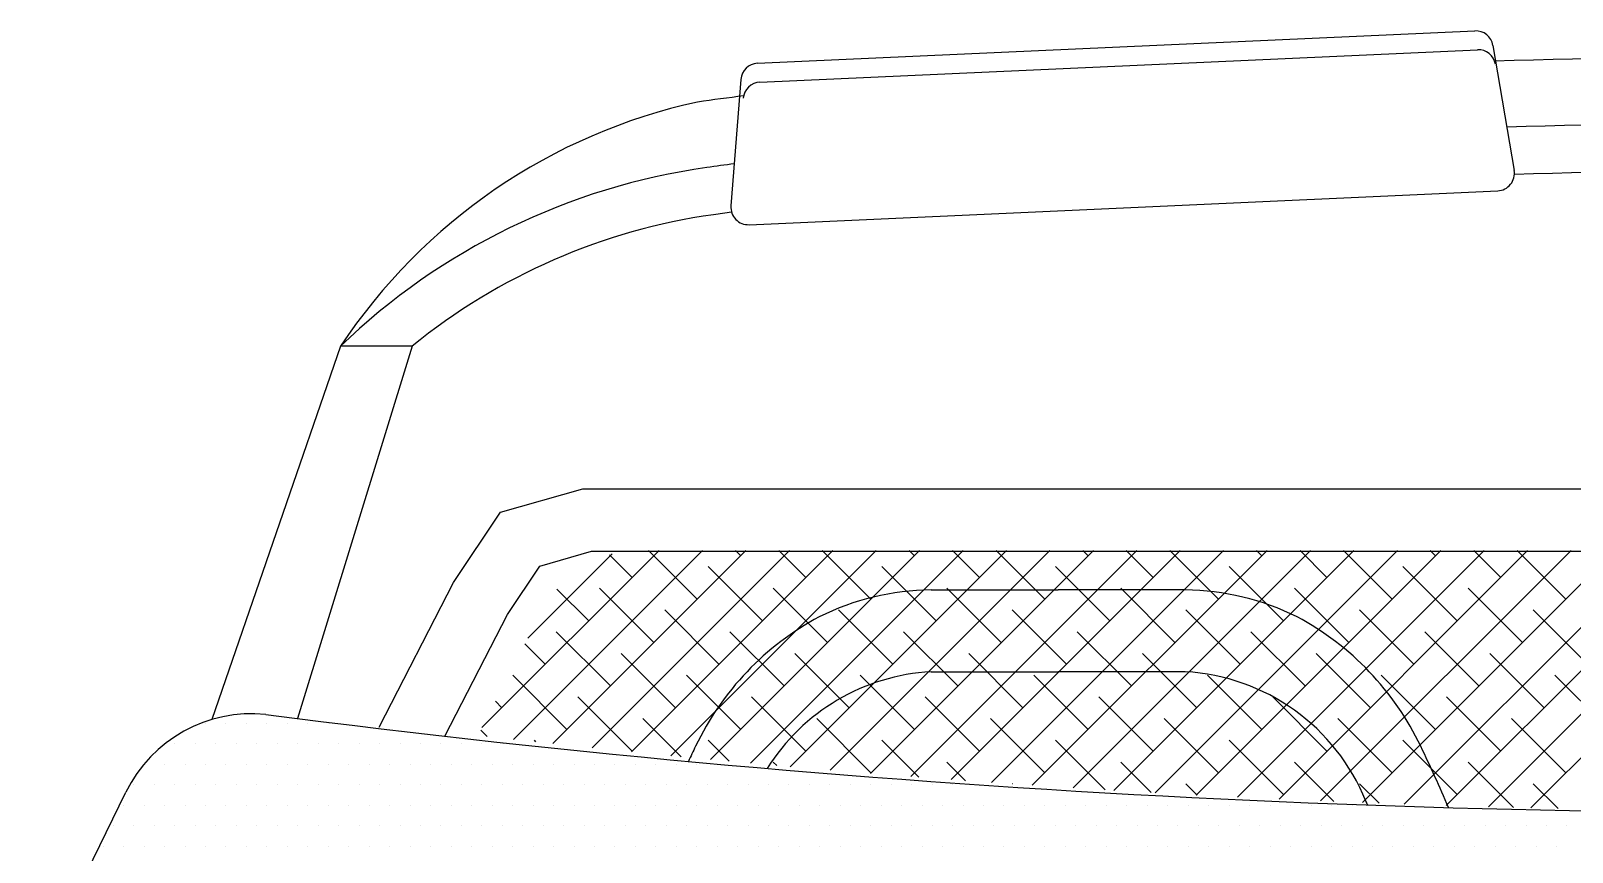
# Model space of a CAD drawing. Header units: millimetres. Extents: x -249630 to 95394, y -188036 to 109963.
# Drawn here: x -90610 to -90022, y -16114 to -15801 of the extents above; entities that cross this region are included whole.
import ezdxf

# ---------------------------------------------------------------- set-up
doc = ezdxf.new("R2010")
doc.units = ezdxf.units.MM
doc.layers.add('Layer11', color=30, linetype='Continuous')
doc.layers.add('VEREDA', color=1, linetype='Continuous')

# ---------------------------------------------------------------- blocks, each defined once
blk = doc.blocks.new('A$C3F545D02')
at = {"layer": 'Layer11'}
for p, q in [((0.2584176775052356, 1.239192225198821), (0.4774526119189773, 1.249103520873007)), ((0.2591858184217131, 1.233435434005969), (0.4782207528354547, 1.243346729680184)), ((0.4829585251084154, 1.244663610945992), (0.4894414506175053, 1.206514350433395)), ((0.2533352548664993, 1.234273194772697), (0.2503242644530701, 1.195694336086262)), ((0.255889461380832, 1.189944283656502), (0.4844183117172065, 1.200285177504469)), ((0.1311728586072149, 1.152840204414247), (0.09188359550324776, 1.038921972568374)), ((0.153011944335276, 1.152840204414247), (0.1179789618203699, 1.039225122438381)), ((0.153011944335276, 1.152840204414247), (0.1311728586070444, 1.152840204414247)), ((0.1799897425924541, 1.102184528677242), (0.2050716570697659, 1.109345524197806)), ((0.2050716570697659, 1.109345524197806), (0.2385141835395075, 1.109345524197806)), ((0.2385141835395075, 1.109345524197806), (0.6749103519757682, 1.109345524197863)), ((0.1656572480692944, 1.080701495355839), (0.1799897425924541, 1.102184528677242)), ((0.1743146375012827, 1.036449589376105), (0.2283854458426333, 1.090520397717455)), ((0.1839824060926389, 1.032859105820194), (0.2416436979899572, 1.090520397717512)), ((0.1883305593548528, 1.063723763376913), (0.2140545612788003, 1.089447765300861)), ((0.1919803238929489, 1.085748832942386), (0.207744259307276, 1.090249504969847)), ((0.195936592718283, 1.031555040298599), (0.254901950137139, 1.090520397717512)), ((0.207744259307276, 1.090249504969847), (0.6749103519757682, 1.090249504969904)), ((0.2079271525819308, 1.030287348015008), (0.2681602022843776, 1.090520397717455)), ((0.2201575928726811, 1.082292544747446), (0.2132360584359105, 1.089214079184217)), ((0.2199543808066551, 1.029056324092494), (0.2814184544316731, 1.090520397717512)), ((0.2400449710935391, 1.075663418673798), (0.2251879920499107, 1.090520397717427)), ((0.2320185777685992, 1.027862268907199), (0.2946767065789118, 1.090520397717512)), ((0.2441200492247049, 1.026705488216066), (0.3079349587261504, 1.090520397717512)), ((0.2533032232408345, 1.088921670821065), (0.2517044963444448, 1.090520397717455)), ((0.2562591064450146, 1.025586293289052), (0.3211932108734175, 1.090520397717455)), ((0.2731906014616925, 1.082292544747446), (0.2649627484916834, 1.090520397717455)), ((0.2684360663489826, 1.024505001045782), (0.3344514630206561, 1.090520397717455)), ((0.2930779796825504, 1.075663418673827), (0.2782210006389221, 1.090520397717455)), ((0.2806512516463897, 1.02346193419595), (0.3477097151678947, 1.090520397717455)), ((0.2929049909825778, 1.022457421384956), (0.3609679673151334, 1.090520397717455)), ((0.3063362318299028, 1.088921670821009), (0.304737504933513, 1.090520397717398)), ((0.3051976190888297, 1.021491797343913), (0.374226219462372, 1.090520397717512)), ((0.317529476937608, 1.020565403045453), (0.3874844716096106, 1.090520397717455)), ((0.3262236100507323, 1.082292544747418), (0.3179957570807233, 1.090520397717427)), ((0.3299009119027687, 1.019678585863346), (0.4007427237569345, 1.090520397717512)), ((0.3461109882716755, 1.075663418673713), (0.3312540092279903, 1.090520397717398)), ((0.3423122779256005, 1.018831699738996), (0.4140009759041732, 1.090520397717512)), ((0.3547639356862078, 1.018025105352308), (0.4272592280514118, 1.090520397717512)), ((0.3593692404188005, 1.088921670821065), (0.3577705135224676, 1.090520397717398)), ((0.3672562527807486, 1.01725917029961), (0.4405174801986504, 1.090520397717512)), ((0.3792566186396868, 1.082292544747418), (0.3710287656695925, 1.090520397717512)), ((0.3797896039050102, 1.016534269276633), (0.4537757323458891, 1.090520397717512)), ((0.3991439968605164, 1.075663418673827), (0.384287017816888, 1.090520397717455)), ((0.3923643710442093, 1.015850784268594), (0.4670339844931846, 1.090520397717569)), ((0.4049809436694147, 1.015209104746589), (0.4802922366404516, 1.090520397717569)), ((0.412402249007755, 1.088921670821065), (0.4108035221114221, 1.090520397717398)), ((0.4176397189409897, 1.014609627870811), (0.4935504887876334, 1.090520397717512)), ((0.4322896272286982, 1.082292544747418), (0.4240617742586039, 1.090520397717512)), ((0.4303411019193106, 1.014052758701894), (0.506808740934872, 1.090520397717455)), ((0.4521770054495846, 1.07566341867377), (0.4373200264058994, 1.090520397717455)), ((0.4430855057828751, 1.013538910418276), (0.5200669930821675, 1.090520397717569)), ((0.4558733520546809, 1.013068504542787), (0.5333252452294062, 1.090520397717512)), ((0.4654352575967948, 1.088921670821037), (0.4638365307003198, 1.090520397717512)), ((0.4687050708362506, 1.012641971177118), (0.5465834973766448, 1.090520397717512)), ((0.4853226358176244, 1.082292544747503), (0.4770947828476153, 1.090520397717512)), ((0.4815811010509492, 1.012259749244549), (0.5598417495239119, 1.090520397717512)), ((0.505210014038596, 1.07566341867377), (0.4903530349949108, 1.090520397717455)), ((0.4945018906958012, 1.011922286742163), (0.5731000016711505, 1.090520397717512)), ((0.1821453571144502, 1.071007161930993), (0.1919803238929489, 1.085748832942386)), ((0.2599323493143118, 1.069034292600293), (0.2433595341302635, 1.085607107784341)), ((0.3129653579035221, 1.069034292600094), (0.2963925427194738, 1.085607107784142)), ((0.3659983664924482, 1.069034292600179), (0.3494255513083999, 1.085607107784227)), ((0.4190313750813459, 1.069034292600236), (0.4024585598972976, 1.085607107784284)), ((0.4720643836703857, 1.069034292600207), (0.4554915684863374, 1.085607107784256)), ((0.1429641023042336, 1.036541945046224), (0.1656572480692944, 1.080701495355839)), ((0.2068993407254425, 1.069034292600207), (0.1971919943154887, 1.078741639010161)), ((0.226786718946272, 1.062405166526617), (0.2102139037622237, 1.078977981710665)), ((0.2798197275353118, 1.062405166526588), (0.2632469123512635, 1.078977981710636)), ((0.3114211460041361, 1.078497839388831), (0.3502234631164924, 1.078497839388831)), ((0.33285273612438, 1.062405166526531), (0.3162799209403317, 1.07897798171058)), ((0.389025780228792, 1.078497839388831), (0.3502234631164924, 1.078497839388831)), ((0.3858857447132777, 1.062405166526588), (0.3693129295292295, 1.078977981710636)), ((0.4389187533022323, 1.062405166526588), (0.422345938118184, 1.078977981710636)), ((0.4919517618912721, 1.06240516652656), (0.4753789467072238, 1.078977981710608)), ((0.1630304094263124, 1.03381057830876), (0.1821453571144502, 1.071007161930993)), ((0.2466740971671584, 1.055776040452969), (0.2301012819831101, 1.072348855637017)), ((0.2997071057561698, 1.055776040452969), (0.2831342905721215, 1.072348855637017)), ((0.3527401143452096, 1.05577604045294), (0.3361672991611613, 1.072348855636989)), ((0.4057731229341641, 1.05577604045294), (0.3892003077501158, 1.072348855636989)), ((0.4588061315231755, 1.05577604045294), (0.4422333163391272, 1.072348855636989)), ((0.5118391401121016, 1.055776040453026), (0.4952663249280533, 1.072348855637074)), ((0.2135284667990618, 1.049146914379349), (0.1969556516150135, 1.065719729563398)), ((0.2665614753880163, 1.049146914379321), (0.249988660203968, 1.065719729563369)), ((0.3195944839770277, 1.049146914379349), (0.3030216687929794, 1.065719729563398)), ((0.3726274925661528, 1.049146914379236), (0.3560546773821045, 1.065719729563284)), ((0.4256605011549937, 1.049146914379349), (0.4090876859709454, 1.065719729563398)), ((0.4786935097440619, 1.049146914379293), (0.4621206945600136, 1.065719729563341)), ((0.1936410885782891, 1.055776040452884), (0.1874353640288291, 1.061981765002344)), ((0.2334158450199197, 1.04251778830573), (0.2168430298358714, 1.059090603489778)), ((0.286448853608789, 1.042517788305815), (0.2698760384247407, 1.059090603489864)), ((0.3394818621979994, 1.042517788305616), (0.3229090470139511, 1.059090603489665)), ((0.3925148707869255, 1.042517788305702), (0.3759420556028772, 1.05909060348975)), ((0.4455478793758232, 1.042517788305759), (0.4289750641917749, 1.059090603489807)), ((0.498580887964863, 1.04251778830573), (0.4820080727808147, 1.059090603489778)), ((0.2002702146518232, 1.035888662232111), (0.1836973994677749, 1.052461477416159)), ((0.2533032232407493, 1.035888662232139), (0.236730408056701, 1.052461477416188)), ((0.3063362318297891, 1.035888662232111), (0.2897634166457408, 1.052461477416159)), ((0.3032459348604561, 1.052516300915698), (0.3032459219763837, 1.052516309779719)), ((0.3114211460041361, 1.05351555815821), (0.3502234631164924, 1.05351555815821)), ((0.3593692404188573, 1.035888662232054), (0.342796425234809, 1.052461477416102)), ((0.389025780228792, 1.05351555815821), (0.3502234631164924, 1.05351555815821)), ((0.412402249007755, 1.035888662232111), (0.3958294338237067, 1.052461477416159)), ((0.3972009913726424, 1.052516300915698), (0.3972010042567149, 1.052516309779719)), ((0.4654352575967096, 1.035888662232111), (0.4488624424126613, 1.052461477416159)), ((0.5184682661857494, 1.035888662232082), (0.5018954510017011, 1.052461477416131)), ((0.2201575928727664, 1.029259536158406), (0.2035847776887181, 1.045832351342455)), ((0.2731906014616357, 1.029259536158492), (0.2566177862775874, 1.04583235134254)), ((0.326223610050647, 1.029259536158492), (0.3096507948665987, 1.04583235134254)), ((0.3792566186396868, 1.029259536158463), (0.3626838034556386, 1.045832351342511)), ((0.4322896272286414, 1.029259536158463), (0.4157168120445931, 1.045832351342511)), ((0.4853226358176528, 1.029259536158463), (0.4687498206336045, 1.045832351342511)), ((0.1803828364309652, 1.042517788305645), (0.1784343374064861, 1.044466287330124)), ((0.08992857312088631, 1.037730831043859), (0.08992857312088631, 1.037730831043859)), ((0.09617857312088063, 1.037730831043859), (0.09617857312088063, 1.037730831043859)), ((0.1024285731208749, 1.037730831043859), (0.1024285731208749, 1.037730831043859)), ((0.1086785731208693, 1.037730831043859), (0.1086785731208693, 1.037730831043859)), ((0.1149285731208636, 1.037730831043859), (0.1149285731208636, 1.037730831043859)), ((0.1211785731208579, 1.037730831043859), (0.1211785731208579, 1.037730831043859)), ((0.1274285731208522, 1.037730831043859), (0.1274285731208522, 1.037730831043859)), ((0.1758760889782423, 1.033766283611158), (0.1739338240952861, 1.035708548494114)), ((0.2351127907184605, 1.027562590459951), (0.2234721559094908, 1.039203225268921)), ((0.2930779796824936, 1.022630410084844), (0.2765051644984453, 1.039203225268892)), ((0.346110988271505, 1.022630410084872), (0.3295381730874567, 1.039203225268921)), ((0.3991439968606301, 1.022630410084759), (0.3825711816765818, 1.039203225268807)), ((0.4521770054494709, 1.022630410084872), (0.4356041902654226, 1.039203225268921)), ((0.5052100140385392, 1.022630410084815), (0.4886371988544909, 1.039203225268864)), ((0.08055357312090905, 1.031480831043865), (0.08055357312090905, 1.031480831043865)), ((0.08680357312090337, 1.031480831043865), (0.08680357312090337, 1.031480831043865)), ((0.09305357312089768, 1.031480831043865), (0.09305357312089768, 1.031480831043865)), ((0.099303573120892, 1.031480831043865), (0.099303573120892, 1.031480831043865)), ((0.1055535731208863, 1.031480831043865), (0.1055535731208863, 1.031480831043865)), ((0.1118035731208806, 1.031480831043865), (0.1118035731208806, 1.031480831043865)), ((0.1180535731208749, 1.031480831043865), (0.1180535731208749, 1.031480831043865)), ((0.1243035731208693, 1.031480831043865), (0.1243035731208693, 1.031480831043865)), ((0.1305535731208636, 1.031480831043865), (0.1305535731208636, 1.031480831043865)), ((0.1368035731208579, 1.031480831043865), (0.1368035731208579, 1.031480831043865)), ((0.1430535731208522, 1.031480831043865), (0.1430535731208522, 1.031480831043865)), ((0.1493035731208465, 1.031480831043865), (0.1493035731208465, 1.031480831043865)), ((0.1555535731208408, 1.031480831043865), (0.1555535731208408, 1.031480831043865)), ((0.1618035731208352, 1.031480831043865), (0.1618035731208352, 1.031480831043865)), ((0.1680535731208295, 1.031480831043865), (0.1680535731208295, 1.031480831043865)), ((0.1743035731208238, 1.031480831043865), (0.1743035731208238, 1.031480831043865)), ((0.1805535731208181, 1.031480831043865), (0.1805535731208181, 1.031480831043865)), ((0.1907889621781749, 1.032111662558435), (0.1903265255413942, 1.032574099195216)), ((0.2497525783870742, 1.026181054938576), (0.2433595341303487, 1.032574099195301)), ((0.307663473268434, 1.02130316864617), (0.296392542719218, 1.032574099195386)), ((0.3645800435620856, 1.01741960694153), (0.3494255513084283, 1.032574099195188)), ((0.4190313750814028, 1.016001284011224), (0.4024585598973545, 1.032574099195273)), ((0.4720643836703005, 1.016001284011281), (0.4554915684862522, 1.03257409919533)), ((0.2643266043736787, 1.02486528109921), (0.2632469123511783, 1.02594497312171)), ((0.3219836889236944, 1.020241205138205), (0.3162799209402181, 1.025944973121682)), ((0.378660092723976, 1.016597809926935), (0.3693129295292863, 1.025944973121625)), ((0.4344069718133881, 1.013883939426478), (0.422345938118184, 1.025944973121682)), ((0.489270563641611, 1.012053356187209), (0.4753789467071385, 1.025944973121682)), ((0.07117857312087494, 1.025230831043871), (0.07117857312087494, 1.025230831043871)), ((0.07742857312086926, 1.025230831043871), (0.07742857312086926, 1.025230831043871)), ((0.08367857312086358, 1.025230831043871), (0.08367857312086358, 1.025230831043871)), ((0.08992857312085789, 1.025230831043871), (0.08992857312085789, 1.025230831043871)), ((0.0961785731208522, 1.025230831043871), (0.0961785731208522, 1.025230831043871)), ((0.1024285731208465, 1.025230831043871), (0.1024285731208465, 1.025230831043871)), ((0.1086785731208408, 1.025230831043871), (0.1086785731208408, 1.025230831043871)), ((0.1149285731208352, 1.025230831043871), (0.1149285731208352, 1.025230831043871)), ((0.1211785731208295, 1.025230831043871), (0.1211785731208295, 1.025230831043871)), ((0.1274285731208238, 1.025230831043871), (0.1274285731208238, 1.025230831043871)), ((0.1336785731208181, 1.025230831043871), (0.1336785731208181, 1.025230831043871)), ((0.1399285731208124, 1.025230831043871), (0.1399285731208124, 1.025230831043871)), ((0.1461785731208067, 1.025230831043871), (0.1461785731208067, 1.025230831043871)), ((0.152428573120801, 1.025230831043871), (0.152428573120801, 1.025230831043871)), ((0.1586785731207954, 1.025230831043871), (0.1586785731207954, 1.025230831043871)), ((0.1649285731207897, 1.025230831043871), (0.1649285731207897, 1.025230831043871)), ((0.171178573120784, 1.025230831043871), (0.171178573120784, 1.025230831043871)), ((0.1774285731207783, 1.025230831043871), (0.1774285731207783, 1.025230831043871)), ((0.1836785731207726, 1.025230831043871), (0.1836785731207726, 1.025230831043871)), ((0.1899285731207669, 1.025230831043871), (0.1899285731207669, 1.025230831043871)), ((0.1961785731207613, 1.025230831043871), (0.1961785731207613, 1.025230831043871)), ((0.2024285731207556, 1.025230831043871), (0.2024285731207556, 1.025230831043871)), ((0.2086785731207499, 1.025230831043871), (0.2086785731207499, 1.025230831043871)), ((0.2149285731207442, 1.025230831043871), (0.2149285731207442, 1.025230831043871)), ((0.2211785731207385, 1.025230831043871), (0.2211785731207385, 1.025230831043871)), ((0.2274285731207328, 1.025230831043871), (0.2274285731207328, 1.025230831043871)), ((0.2336785731207272, 1.025230831043871), (0.2336785731207272, 1.025230831043871)), ((0.2399285731207215, 1.025230831043871), (0.2399285731207215, 1.025230831043871)), ((0.2461785731207158, 1.025230831043871), (0.2461785731207158, 1.025230831043871)), ((0.006371880216249792, 0.8959358545763507), (0.0656465253158558, 1.016767589054439)), ((0.06805357312086358, 1.018980831043876), (0.06805357312086358, 1.018980831043876)), ((0.07430357312085789, 1.018980831043876), (0.07430357312085789, 1.018980831043876)), ((0.0805535731208522, 1.018980831043876), (0.0805535731208522, 1.018980831043876)), ((0.08680357312084652, 1.018980831043876), (0.08680357312084652, 1.018980831043876)), ((0.09305357312084084, 1.018980831043876), (0.09305357312084084, 1.018980831043876)), ((0.09930357312083515, 1.018980831043876), (0.09930357312083515, 1.018980831043876)), ((0.1055535731208295, 1.018980831043876), (0.1055535731208295, 1.018980831043876)), ((0.1118035731208238, 1.018980831043876), (0.1118035731208238, 1.018980831043876)), ((0.1180535731208181, 1.018980831043876), (0.1180535731208181, 1.018980831043876)), ((0.1243035731208124, 1.018980831043876), (0.1243035731208124, 1.018980831043876)), ((0.1305535731208067, 1.018980831043876), (0.1305535731208067, 1.018980831043876)), ((0.136803573120801, 1.018980831043876), (0.136803573120801, 1.018980831043876)), ((0.1430535731207954, 1.018980831043876), (0.1430535731207954, 1.018980831043876)), ((0.1493035731207897, 1.018980831043876), (0.1493035731207897, 1.018980831043876)), ((0.155553573120784, 1.018980831043876), (0.155553573120784, 1.018980831043876)), ((0.1618035731207783, 1.018980831043876), (0.1618035731207783, 1.018980831043876)), ((0.1680535731207726, 1.018980831043876), (0.1680535731207726, 1.018980831043876)), ((0.1743035731207669, 1.018980831043876), (0.1743035731207669, 1.018980831043876)), ((0.1805535731207613, 1.018980831043876), (0.1805535731207613, 1.018980831043876)), ((0.1868035731207556, 1.018980831043876), (0.1868035731207556, 1.018980831043876)), ((0.1930535731207499, 1.018980831043876), (0.1930535731207499, 1.018980831043876)), ((0.1993035731207442, 1.018980831043876), (0.1993035731207442, 1.018980831043876)), ((0.2055535731207385, 1.018980831043876), (0.2055535731207385, 1.018980831043876)), ((0.2118035731207328, 1.018980831043876), (0.2118035731207328, 1.018980831043876)), ((0.2180535731207272, 1.018980831043876), (0.2180535731207272, 1.018980831043876)), ((0.2243035731207215, 1.018980831043876), (0.2243035731207215, 1.018980831043876)), ((0.2305535731207158, 1.018980831043876), (0.2305535731207158, 1.018980831043876)), ((0.2368035731207101, 1.018980831043876), (0.2368035731207101, 1.018980831043876)), ((0.2430535731207044, 1.018980831043876), (0.2430535731207044, 1.018980831043876)), ((0.2493035731206987, 1.018980831043876), (0.2493035731206987, 1.018980831043876)), ((0.255553573120693, 1.018980831043876), (0.255553573120693, 1.018980831043876)), ((0.2618035731206874, 1.018980831043876), (0.2618035731206874, 1.018980831043876)), ((0.2680535731206817, 1.018980831043876), (0.2680535731206817, 1.018980831043876)), ((0.274303573120676, 1.018980831043876), (0.274303573120676, 1.018980831043876)), ((0.2805535731206703, 1.018980831043876), (0.2805535731206703, 1.018980831043876)), ((0.2868035731206646, 1.018980831043876), (0.2868035731206646, 1.018980831043876)), ((0.2930535731206589, 1.018980831043876), (0.2930535731206589, 1.018980831043876)), ((0.2993035731206533, 1.018980831043876), (0.2993035731206533, 1.018980831043876)), ((0.3055535731206476, 1.018980831043876), (0.3055535731206476, 1.018980831043876)), ((0.3118035731206419, 1.018980831043876), (0.3118035731206419, 1.018980831043876)), ((0.3180535731206362, 1.018980831043876), (0.3180535731206362, 1.018980831043876)), ((0.3243035731206305, 1.018980831043876), (0.3243035731206305, 1.018980831043876)), ((0.3362426396774936, 1.019240506531645), (0.336167299161076, 1.019315847048063)), ((0.392682070526746, 1.015834084271404), (0.3892003077501158, 1.019315847048034)), ((0.4482039703254657, 1.013345193061639), (0.4422333163390704, 1.019315847048034)), ((0.5028534506751612, 1.011728721300955), (0.4952663249280818, 1.019315847048034)), ((0.06492857312090905, 1.012730831043882), (0.06492857312090905, 1.012730831043882)), ((0.07117857312090337, 1.012730831043882), (0.07117857312090337, 1.012730831043882)), ((0.07742857312089768, 1.012730831043882), (0.07742857312089768, 1.012730831043882)), ((0.083678573120892, 1.012730831043882), (0.083678573120892, 1.012730831043882)), ((0.08992857312088631, 1.012730831043882), (0.08992857312088631, 1.012730831043882)), ((0.09617857312088063, 1.012730831043882), (0.09617857312088063, 1.012730831043882)), ((0.1024285731208749, 1.012730831043882), (0.1024285731208749, 1.012730831043882)), ((0.1086785731208693, 1.012730831043882), (0.1086785731208693, 1.012730831043882)), ((0.1149285731208636, 1.012730831043882), (0.1149285731208636, 1.012730831043882)), ((0.1211785731208579, 1.012730831043882), (0.1211785731208579, 1.012730831043882)), ((0.1274285731208522, 1.012730831043882), (0.1274285731208522, 1.012730831043882)), ((0.1336785731208465, 1.012730831043882), (0.1336785731208465, 1.012730831043882)), ((0.1399285731208408, 1.012730831043882), (0.1399285731208408, 1.012730831043882)), ((0.1461785731208352, 1.012730831043882), (0.1461785731208352, 1.012730831043882)), ((0.1524285731208295, 1.012730831043882), (0.1524285731208295, 1.012730831043882)), ((0.1586785731208238, 1.012730831043882), (0.1586785731208238, 1.012730831043882)), ((0.1649285731208181, 1.012730831043882), (0.1649285731208181, 1.012730831043882)), ((0.1711785731208124, 1.012730831043882), (0.1711785731208124, 1.012730831043882)), ((0.1774285731208067, 1.012730831043882), (0.1774285731208067, 1.012730831043882)), ((0.183678573120801, 1.012730831043882), (0.183678573120801, 1.012730831043882)), ((0.1899285731207954, 1.012730831043882), (0.1899285731207954, 1.012730831043882)), ((0.1961785731207897, 1.012730831043882), (0.1961785731207897, 1.012730831043882)), ((0.202428573120784, 1.012730831043882), (0.202428573120784, 1.012730831043882)), ((0.2086785731207783, 1.012730831043882), (0.2086785731207783, 1.012730831043882)), ((0.2149285731207726, 1.012730831043882), (0.2149285731207726, 1.012730831043882)), ((0.2211785731207669, 1.012730831043882), (0.2211785731207669, 1.012730831043882)), ((0.2274285731207613, 1.012730831043882), (0.2274285731207613, 1.012730831043882)), ((0.2336785731207556, 1.012730831043882), (0.2336785731207556, 1.012730831043882)), ((0.2399285731207499, 1.012730831043882), (0.2399285731207499, 1.012730831043882)), ((0.2461785731207442, 1.012730831043882), (0.2461785731207442, 1.012730831043882)), ((0.2524285731207385, 1.012730831043882), (0.2524285731207385, 1.012730831043882)), ((0.2586785731207328, 1.012730831043882), (0.2586785731207328, 1.012730831043882)), ((0.2649285731207272, 1.012730831043882), (0.2649285731207272, 1.012730831043882)), ((0.2711785731207215, 1.012730831043882), (0.2711785731207215, 1.012730831043882)), ((0.2774285731207158, 1.012730831043882), (0.2774285731207158, 1.012730831043882)), ((0.2836785731207101, 1.012730831043882), (0.2836785731207101, 1.012730831043882)), ((0.2899285731207044, 1.012730831043882), (0.2899285731207044, 1.012730831043882)), ((0.2961785731206987, 1.012730831043882), (0.2961785731206987, 1.012730831043882)), ((0.302428573120693, 1.012730831043882), (0.302428573120693, 1.012730831043882)), ((0.3086785731206874, 1.012730831043882), (0.3086785731206874, 1.012730831043882)), ((0.3149285731206817, 1.012730831043882), (0.3149285731206817, 1.012730831043882)), ((0.321178573120676, 1.012730831043882), (0.321178573120676, 1.012730831043882)), ((0.3274285731206703, 1.012730831043882), (0.3274285731206703, 1.012730831043882)), ((0.3336785731206646, 1.012730831043882), (0.3336785731206646, 1.012730831043882)), ((0.3399285731206589, 1.012730831043882), (0.3399285731206589, 1.012730831043882)), ((0.3461785731206533, 1.012730831043882), (0.3461785731206533, 1.012730831043882)), ((0.3524285731206476, 1.012730831043882), (0.3524285731206476, 1.012730831043882)), ((0.3586785731206419, 1.012730831043882), (0.3586785731206419, 1.012730831043882)), ((0.3649285731206362, 1.012730831043882), (0.3649285731206362, 1.012730831043882)), ((0.3711785731206305, 1.012730831043882), (0.3711785731206305, 1.012730831043882)), ((0.3774285731206248, 1.012730831043882), (0.3774285731206248, 1.012730831043882)), ((0.3836785731206191, 1.012730831043882), (0.3836785731206191, 1.012730831043882)), ((0.3899285731206135, 1.012730831043882), (0.3899285731206135, 1.012730831043882)), ((0.3961785731206078, 1.012730831043882), (0.3961785731206078, 1.012730831043882)), ((0.4024285731206021, 1.012730831043882), (0.4024285731206021, 1.012730831043882)), ((0.4086785731205964, 1.012730831043882), (0.4086785731205964, 1.012730831043882)), ((0.4149285731205907, 1.012730831043882), (0.4149285731205907, 1.012730831043882)), ((0.421178573120585, 1.012730831043882), (0.421178573120585, 1.012730831043882)), ((0.4274285731205794, 1.012730831043882), (0.4274285731205794, 1.012730831043882)), ((0.4336785731205737, 1.012730831043882), (0.4336785731205737, 1.012730831043882)), ((0.439928573120568, 1.012730831043882), (0.439928573120568, 1.012730831043882)), ((0.4461785731205623, 1.012730831043882), (0.4461785731205623, 1.012730831043882)), ((0.06180357312089768, 1.006480831043859), (0.06180357312089768, 1.006480831043859)), ((0.068053573120892, 1.006480831043859), (0.068053573120892, 1.006480831043859)), ((0.07430357312088631, 1.006480831043859), (0.07430357312088631, 1.006480831043859)), ((0.08055357312088063, 1.006480831043859), (0.08055357312088063, 1.006480831043859)), ((0.08680357312087494, 1.006480831043859), (0.08680357312087494, 1.006480831043859)), ((0.09305357312086926, 1.006480831043859), (0.09305357312086926, 1.006480831043859)), ((0.09930357312086358, 1.006480831043859), (0.09930357312086358, 1.006480831043859)), ((0.1055535731208579, 1.006480831043859), (0.1055535731208579, 1.006480831043859)), ((0.1118035731208522, 1.006480831043859), (0.1118035731208522, 1.006480831043859)), ((0.1180535731208465, 1.006480831043859), (0.1180535731208465, 1.006480831043859)), ((0.1243035731208408, 1.006480831043859), (0.1243035731208408, 1.006480831043859)), ((0.1305535731208352, 1.006480831043859), (0.1305535731208352, 1.006480831043859)), ((0.1368035731208295, 1.006480831043859), (0.1368035731208295, 1.006480831043859)), ((0.1430535731208238, 1.006480831043859), (0.1430535731208238, 1.006480831043859)), ((0.1493035731208181, 1.006480831043859), (0.1493035731208181, 1.006480831043859)), ((0.1555535731208124, 1.006480831043859), (0.1555535731208124, 1.006480831043859)), ((0.1618035731208067, 1.006480831043859), (0.1618035731208067, 1.006480831043859)), ((0.168053573120801, 1.006480831043859), (0.168053573120801, 1.006480831043859)), ((0.1743035731207954, 1.006480831043859), (0.1743035731207954, 1.006480831043859)), ((0.1805535731207897, 1.006480831043859), (0.1805535731207897, 1.006480831043859)), ((0.186803573120784, 1.006480831043859), (0.186803573120784, 1.006480831043859)), ((0.1930535731207783, 1.006480831043859), (0.1930535731207783, 1.006480831043859)), ((0.1993035731207726, 1.006480831043859), (0.1993035731207726, 1.006480831043859)), ((0.2055535731207669, 1.006480831043859), (0.2055535731207669, 1.006480831043859)), ((0.2118035731207613, 1.006480831043859), (0.2118035731207613, 1.006480831043859)), ((0.2180535731207556, 1.006480831043859), (0.2180535731207556, 1.006480831043859)), ((0.2243035731207499, 1.006480831043859), (0.2243035731207499, 1.006480831043859)), ((0.2305535731207442, 1.006480831043859), (0.2305535731207442, 1.006480831043859)), ((0.2368035731207385, 1.006480831043859), (0.2368035731207385, 1.006480831043859)), ((0.2430535731207328, 1.006480831043859), (0.2430535731207328, 1.006480831043859)), ((0.2493035731207272, 1.006480831043859), (0.2493035731207272, 1.006480831043859)), ((0.2555535731207215, 1.006480831043859), (0.2555535731207215, 1.006480831043859)), ((0.2618035731207158, 1.006480831043859), (0.2618035731207158, 1.006480831043859)), ((0.2680535731207101, 1.006480831043859), (0.2680535731207101, 1.006480831043859)), ((0.2743035731207044, 1.006480831043859), (0.2743035731207044, 1.006480831043859)), ((0.2805535731206987, 1.006480831043859), (0.2805535731206987, 1.006480831043859)), ((0.286803573120693, 1.006480831043859), (0.286803573120693, 1.006480831043859)), ((0.2930535731206874, 1.006480831043859), (0.2930535731206874, 1.006480831043859)), ((0.2993035731206817, 1.006480831043859), (0.2993035731206817, 1.006480831043859)), ((0.305553573120676, 1.006480831043859), (0.305553573120676, 1.006480831043859)), ((0.3118035731206703, 1.006480831043859), (0.3118035731206703, 1.006480831043859)), ((0.3180535731206646, 1.006480831043859), (0.3180535731206646, 1.006480831043859)), ((0.3243035731206589, 1.006480831043859), (0.3243035731206589, 1.006480831043859)), ((0.3305535731206533, 1.006480831043859), (0.3305535731206533, 1.006480831043859)), ((0.3368035731206476, 1.006480831043859), (0.3368035731206476, 1.006480831043859)), ((0.3430535731206419, 1.006480831043859), (0.3430535731206419, 1.006480831043859)), ((0.3493035731206362, 1.006480831043859), (0.3493035731206362, 1.006480831043859)), ((0.3555535731206305, 1.006480831043859), (0.3555535731206305, 1.006480831043859)), ((0.3618035731206248, 1.006480831043859), (0.3618035731206248, 1.006480831043859)), ((0.3680535731206191, 1.006480831043859), (0.3680535731206191, 1.006480831043859)), ((0.3743035731206135, 1.006480831043859), (0.3743035731206135, 1.006480831043859)), ((0.3805535731206078, 1.006480831043859), (0.3805535731206078, 1.006480831043859)), ((0.3868035731206021, 1.006480831043859), (0.3868035731206021, 1.006480831043859)), ((0.3930535731205964, 1.006480831043859), (0.3930535731205964, 1.006480831043859)), ((0.3993035731205907, 1.006480831043859), (0.3993035731205907, 1.006480831043859)), ((0.405553573120585, 1.006480831043859), (0.405553573120585, 1.006480831043859)), ((0.4118035731205794, 1.006480831043859), (0.4118035731205794, 1.006480831043859)), ((0.4180535731205737, 1.006480831043859), (0.4180535731205737, 1.006480831043859)), ((0.424303573120568, 1.006480831043859), (0.424303573120568, 1.006480831043859)), ((0.4305535731205623, 1.006480831043859), (0.4305535731205623, 1.006480831043859)), ((0.4368035731205566, 1.006480831043859), (0.4368035731205566, 1.006480831043859)), ((0.4430535731205509, 1.006480831043859), (0.4430535731205509, 1.006480831043859)), ((0.4493035731205453, 1.006480831043859), (0.4493035731205453, 1.006480831043859)), ((0.4555535731205396, 1.006480831043859), (0.4555535731205396, 1.006480831043859)), ((0.4618035731205339, 1.006480831043859), (0.4618035731205339, 1.006480831043859)), ((0.4680535731205282, 1.006480831043859), (0.4680535731205282, 1.006480831043859)), ((0.4743035731205225, 1.006480831043859), (0.4743035731205225, 1.006480831043859)), ((0.4805535731205168, 1.006480831043859), (0.4805535731205168, 1.006480831043859)), ((0.4868035731205111, 1.006480831043859), (0.4868035731205111, 1.006480831043859)), ((0.4930535731205055, 1.006480831043859), (0.4930535731205055, 1.006480831043859)), ((0.4993035731204998, 1.006480831043859), (0.4993035731204998, 1.006480831043859)), ((0.5055535731204941, 1.006480831043859), (0.5055535731204941, 1.006480831043859)), ((0.05867857312088631, 1.000230831043865), (0.05867857312088631, 1.000230831043865)), ((0.06492857312088063, 1.000230831043865), (0.06492857312088063, 1.000230831043865)), ((0.07117857312087494, 1.000230831043865), (0.07117857312087494, 1.000230831043865)), ((0.07742857312086926, 1.000230831043865), (0.07742857312086926, 1.000230831043865)), ((0.08367857312086358, 1.000230831043865), (0.08367857312086358, 1.000230831043865)), ((0.08992857312085789, 1.000230831043865), (0.08992857312085789, 1.000230831043865)), ((0.0961785731208522, 1.000230831043865), (0.0961785731208522, 1.000230831043865)), ((0.1024285731208465, 1.000230831043865), (0.1024285731208465, 1.000230831043865)), ((0.1086785731208408, 1.000230831043865), (0.1086785731208408, 1.000230831043865)), ((0.1149285731208352, 1.000230831043865), (0.1149285731208352, 1.000230831043865)), ((0.1211785731208295, 1.000230831043865), (0.1211785731208295, 1.000230831043865)), ((0.1274285731208238, 1.000230831043865), (0.1274285731208238, 1.000230831043865)), ((0.1336785731208181, 1.000230831043865), (0.1336785731208181, 1.000230831043865)), ((0.1399285731208124, 1.000230831043865), (0.1399285731208124, 1.000230831043865)), ((0.1461785731208067, 1.000230831043865), (0.1461785731208067, 1.000230831043865)), ((0.152428573120801, 1.000230831043865), (0.152428573120801, 1.000230831043865)), ((0.1586785731207954, 1.000230831043865), (0.1586785731207954, 1.000230831043865)), ((0.1649285731207897, 1.000230831043865), (0.1649285731207897, 1.000230831043865)), ((0.171178573120784, 1.000230831043865), (0.171178573120784, 1.000230831043865)), ((0.1774285731207783, 1.000230831043865), (0.1774285731207783, 1.000230831043865)), ((0.1836785731207726, 1.000230831043865), (0.1836785731207726, 1.000230831043865)), ((0.1899285731207669, 1.000230831043865), (0.1899285731207669, 1.000230831043865)), ((0.1961785731207613, 1.000230831043865), (0.1961785731207613, 1.000230831043865)), ((0.2024285731207556, 1.000230831043865), (0.2024285731207556, 1.000230831043865)), ((0.2086785731207499, 1.000230831043865), (0.2086785731207499, 1.000230831043865)), ((0.2149285731207442, 1.000230831043865), (0.2149285731207442, 1.000230831043865)), ((0.2211785731207385, 1.000230831043865), (0.2211785731207385, 1.000230831043865)), ((0.2274285731207328, 1.000230831043865), (0.2274285731207328, 1.000230831043865)), ((0.2336785731207272, 1.000230831043865), (0.2336785731207272, 1.000230831043865)), ((0.2399285731207215, 1.000230831043865), (0.2399285731207215, 1.000230831043865)), ((0.2461785731207158, 1.000230831043865), (0.2461785731207158, 1.000230831043865)), ((0.2524285731207101, 1.000230831043865), (0.2524285731207101, 1.000230831043865)), ((0.2586785731207044, 1.000230831043865), (0.2586785731207044, 1.000230831043865)), ((0.2649285731206987, 1.000230831043865), (0.2649285731206987, 1.000230831043865)), ((0.271178573120693, 1.000230831043865), (0.271178573120693, 1.000230831043865)), ((0.2774285731206874, 1.000230831043865), (0.2774285731206874, 1.000230831043865)), ((0.2836785731206817, 1.000230831043865), (0.2836785731206817, 1.000230831043865)), ((0.289928573120676, 1.000230831043865), (0.289928573120676, 1.000230831043865)), ((0.2961785731206703, 1.000230831043865), (0.2961785731206703, 1.000230831043865)), ((0.3024285731206646, 1.000230831043865), (0.3024285731206646, 1.000230831043865)), ((0.3086785731206589, 1.000230831043865), (0.3086785731206589, 1.000230831043865)), ((0.3149285731206533, 1.000230831043865), (0.3149285731206533, 1.000230831043865)), ((0.3211785731206476, 1.000230831043865), (0.3211785731206476, 1.000230831043865)), ((0.3274285731206419, 1.000230831043865), (0.3274285731206419, 1.000230831043865)), ((0.3336785731206362, 1.000230831043865), (0.3336785731206362, 1.000230831043865)), ((0.3399285731206305, 1.000230831043865), (0.3399285731206305, 1.000230831043865)), ((0.3461785731206248, 1.000230831043865), (0.3461785731206248, 1.000230831043865)), ((0.3524285731206191, 1.000230831043865), (0.3524285731206191, 1.000230831043865)), ((0.3586785731206135, 1.000230831043865), (0.3586785731206135, 1.000230831043865)), ((0.3649285731206078, 1.000230831043865), (0.3649285731206078, 1.000230831043865)), ((0.3711785731206021, 1.000230831043865), (0.3711785731206021, 1.000230831043865)), ((0.3774285731205964, 1.000230831043865), (0.3774285731205964, 1.000230831043865)), ((0.3836785731205907, 1.000230831043865), (0.3836785731205907, 1.000230831043865)), ((0.389928573120585, 1.000230831043865), (0.389928573120585, 1.000230831043865)), ((0.3961785731205794, 1.000230831043865), (0.3961785731205794, 1.000230831043865)), ((0.4024285731205737, 1.000230831043865), (0.4024285731205737, 1.000230831043865)), ((0.408678573120568, 1.000230831043865), (0.408678573120568, 1.000230831043865)), ((0.4149285731205623, 1.000230831043865), (0.4149285731205623, 1.000230831043865)), ((0.4211785731205566, 1.000230831043865), (0.4211785731205566, 1.000230831043865)), ((0.4274285731205509, 1.000230831043865), (0.4274285731205509, 1.000230831043865)), ((0.4336785731205453, 1.000230831043865), (0.4336785731205453, 1.000230831043865)), ((0.4399285731205396, 1.000230831043865), (0.4399285731205396, 1.000230831043865)), ((0.4461785731205339, 1.000230831043865), (0.4461785731205339, 1.000230831043865)), ((0.4524285731205282, 1.000230831043865), (0.4524285731205282, 1.000230831043865)), ((0.4586785731205225, 1.000230831043865), (0.4586785731205225, 1.000230831043865)), ((0.4649285731205168, 1.000230831043865), (0.4649285731205168, 1.000230831043865)), ((0.4711785731205111, 1.000230831043865), (0.4711785731205111, 1.000230831043865)), ((0.4774285731205055, 1.000230831043865), (0.4774285731205055, 1.000230831043865)), ((0.4836785731204998, 1.000230831043865), (0.4836785731204998, 1.000230831043865)), ((0.4899285731204941, 1.000230831043865), (0.4899285731204941, 1.000230831043865)), ((0.4961785731204884, 1.000230831043865), (0.4961785731204884, 1.000230831043865)), ((0.5024285731204827, 1.000230831043865), (0.5024285731204827, 1.000230831043865))]:
    blk.add_line(p, q, dxfattribs=at)
for centre, radius, start, end in [((0.4776939990634901, 1.243768979445065), 0.00534, 9.64447079946748, 92.5908575020908), ((0.4784621399800244, 1.238012188252185), 0.00534, 9.64447079946748, 92.5908575020908), ((-0.03546638300153404, 21.61700657003385), 20.38365701648564, 271.4587240615346, 271.9952019438884), ((0.2586590646496916, 1.23385768377085), 0.00534, 92.59085750209567, 175.5372442045522), ((0.2594272055662259, 1.228100892577999), 0.00534, 92.59085750209567, 175.5372442045522), ((0.3839010686986626, 0.2070245145766307), 1.030431819477849, 97.230184433565, 98.01902728258781), ((0.2774728307868202, 1.055881262068624), 0.1755127299103593, 102.2764343294806, 146.4659443719241), ((-0.03546638300355198, 21.61700657000378), 20.40385739617758, 271.4677858737437, 271.9952019438966), ((-0.03546638301455118, 21.61700657003547), 20.41838377753631, 271.4732956840671, 271.9937819112234), ((0.2710918444604715, 1.007774271491257), 0.2015744702861165, 98.01902751221598, 133.9828507387725), ((0.3839010686961899, 0.2070245145715148), 1.010231439760622, 97.54085800136181, 98.01902732820507), ((0.4841769245726937, 1.205619718932439), 0.00534, 272.5908575021006, 9.644470799485687), ((0.2556480742362623, 1.195278825084472), 0.00534, 175.5372442050193, 272.5908575020957), ((0.271091843820102, 1.007774271401445), 0.1870480889590208, 98.01902732843378, 129.1446937141319), ((0.3839010686973836, 0.207024514599965), 0.9957050584059194, 97.69772272715359, 98.01902732850125), ((0.3124035471215052, 0.9995651809179549), 0.07893877174896585, 90.71307026505036, 116.426436938168), ((0.3880433791113944, 0.9995651809185802), 0.07893877174834267, 63.57356306172272, 89.28692973484051), ((0.3186371675193413, 0.9929574209018881), 0.08767012920646401, 118.1530027160038, 154.4687876312667), ((0.3818097587134446, 0.9929574209018028), 0.08767012920652642, 25.53121236877558, 61.84699728403844), ((0.3150007464711848, 0.9902882389266665), 0.06332856730348425, 93.24032863079428, 147.8651160272319), ((0.3854461797618001, 0.9902882389265244), 0.06332856730363955, 21.9923317053664, 86.75967136916172), ((0.1040091813565311, 0.9979485856549957), 0.04272994579265711, 84.20407621316276, 153.869496361272), ((0.5724961050342472, 4.630881167236282), 3.620300951248223, 262.6336247347356, 271.6210494969271), ((0.746847876828383, 0.7884249732331625), 0.5622203728227881, 154.4687876319018, 154.9890818546824), ((-0.04640095059718874, 0.7884249732261424), 0.5622203728272762, 23.43752765940012, 25.53121236867218), ((-0.06315332581309008, 0.7716851667935885), 0.5622203728354157, 25.39937594011458, 25.53121237618905)]:
    blk.add_arc(centre, radius, start, end, dxfattribs=at)

msp = doc.modelspace()

# ---------------------------------------------------------------- block references
at = {"layer": 'VEREDA', "xscale": 1250, "yscale": 1250, "zscale": 1250}
msp.add_blockref('A$C3F545D02', (-90655.92404543934, -17362.02404768675), dxfattribs=at)

doc.saveas('drawing.dxf')
